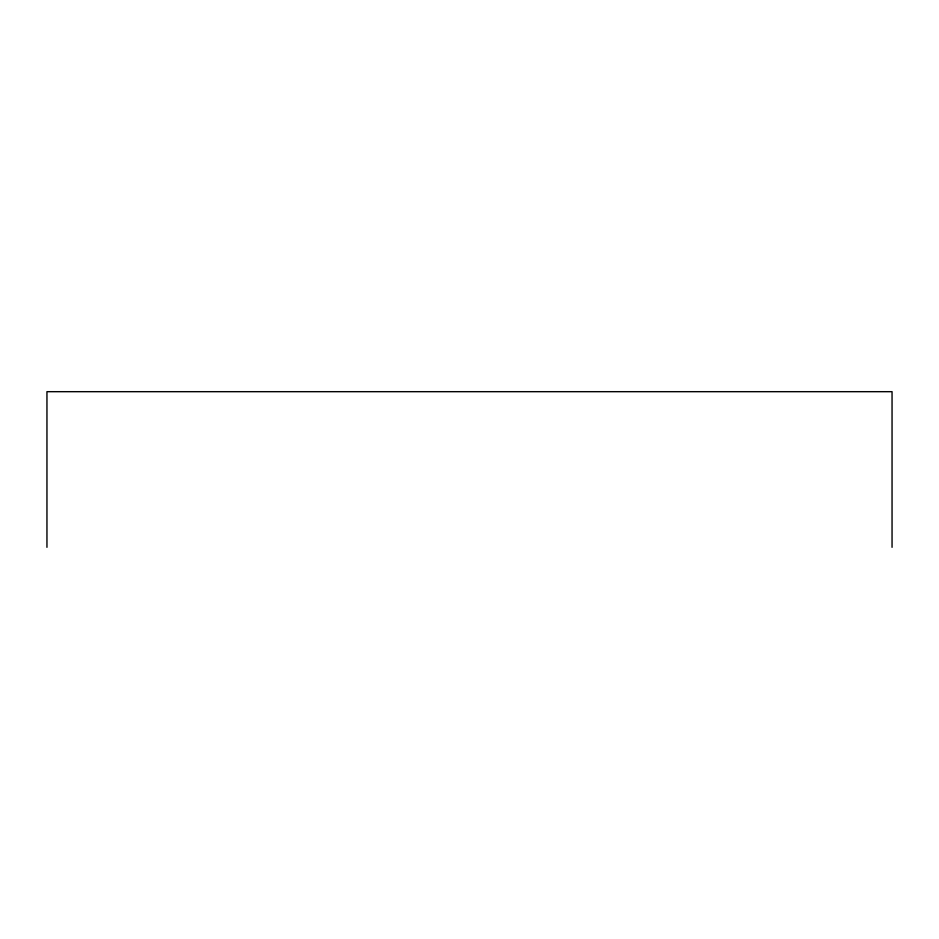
<?xml version="1.0" encoding="UTF-8"?>
<svg xmlns="http://www.w3.org/2000/svg" width="939" height="939" viewBox="0 0 939 939"><rect width="100%" height="100%" fill="white"/><g stroke="black" fill="none" stroke-linecap="round" stroke-linejoin="round"><path stroke-width="1.41" d="M892.05 547.32L892.05 391.68L46.95 391.68L46.95 547.32"/></g></svg>
